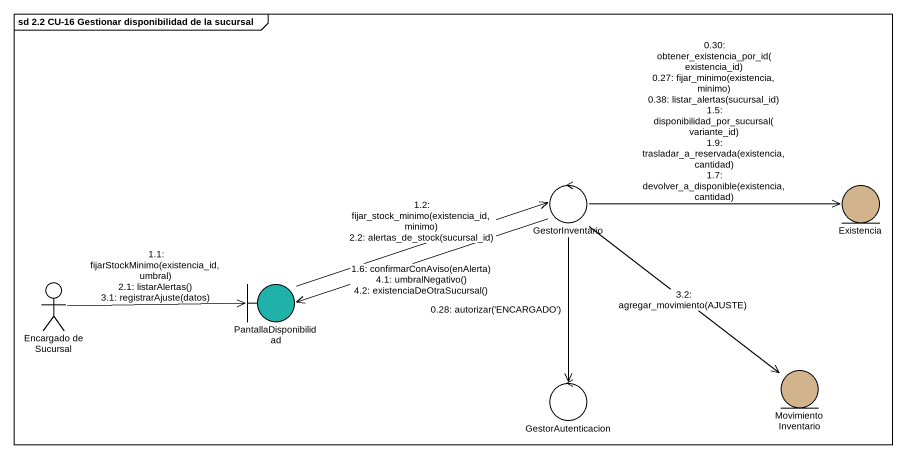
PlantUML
@startuml
mainframe sd 2.2 CU-16 Gestionar disponibilidad de la sucursal
control GestorInventario
entity Existencia #D2B48C
actor "Encargado de Sucursal" as Encargado_de_Sucursal
boundary PantallaDisponibilidad #20B2AA
control GestorAutenticacion
entity MovimientoInventario #D2B48C
GestorInventario --> GestorAutenticacion : 0.28: autorizar('ENCARGADO')
GestorInventario -right-> Existencia : 0.30: obtener_existencia_por_id(existencia_id)\n0.27: fijar_minimo(existencia, minimo)\n0.38: listar_alertas(sucursal_id)\n1.5: disponibilidad_por_sucursal(variante_id)\n1.9: trasladar_a_reservada(existencia, cantidad)\n1.7: devolver_a_disponible(existencia, cantidad)
Encargado_de_Sucursal -right-> PantallaDisponibilidad : 1.1: fijarStockMinimo(existencia_id, umbral)\n2.1: listarAlertas()\n3.1: registrarAjuste(datos)
PantallaDisponibilidad -right-> GestorInventario : 1.2: fijar_stock_minimo(existencia_id, minimo)\n2.2: alertas_de_stock(sucursal_id)
GestorInventario -left-> PantallaDisponibilidad : 1.6: confirmarConAviso(enAlerta)\n4.1: umbralNegativo()\n4.2: existenciaDeOtraSucursal()
GestorInventario --> MovimientoInventario : 3.2: agregar_movimiento(AJUSTE)
@enduml
